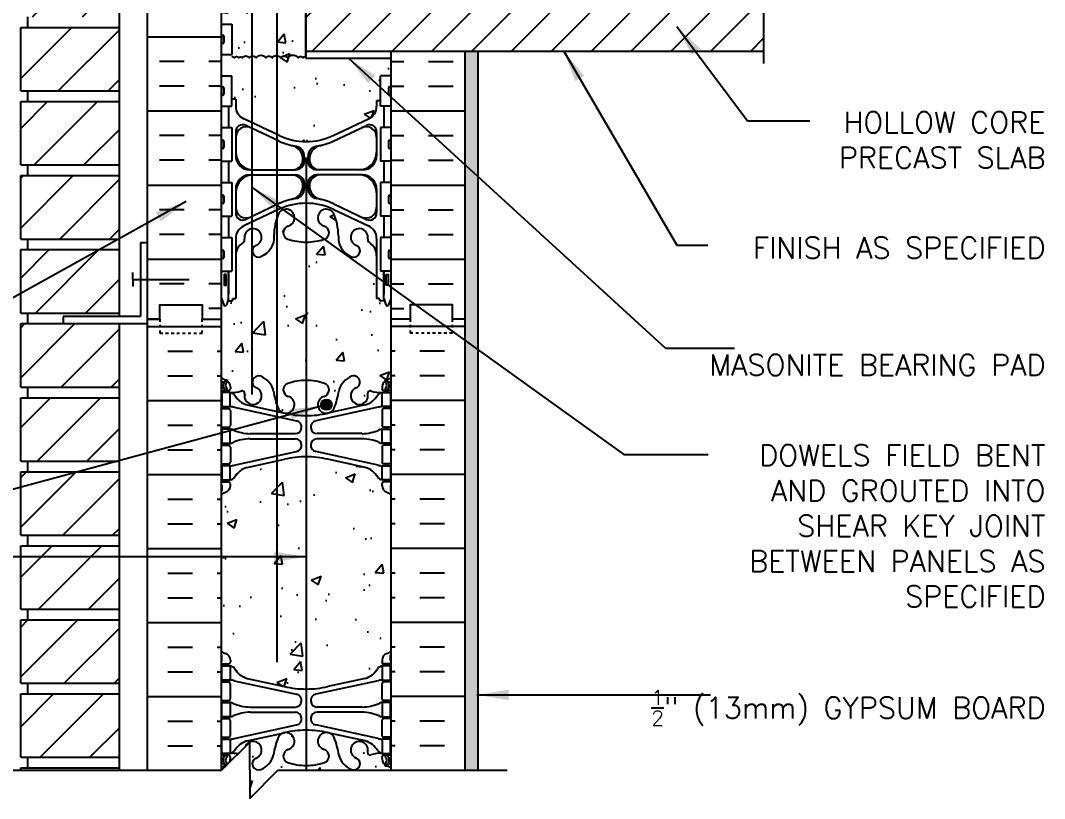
# Model space of a CAD drawing. Header units: inches. Extents: x 61.5 to 116.3, y 190.1 to 261.
# Drawn here: x 79.99 to 116.32, y 217 to 244.59 of the extents above; entities that cross this region are included whole.
import ezdxf

# ---------------------------------------------------------------- set-up
doc = ezdxf.new("R2010")
doc.units = ezdxf.units.IN
doc.header["$LTSCALE"] = 0.5
doc.header["$MEASUREMENT"] = 0
doc.linetypes.add('HIDDEN2', pattern=[0.1875, 0.125, -0.0625])
for name, color, linetype in [('HATCH', 12, 'Continuous'), ('line25', 2, 'Continuous'), ('LINE3', 3, 'Continuous'), ('LINE50', 5, 'Continuous'), ('LINE9', 9, 'Continuous'), ('TEXT', 4, 'Continuous'), ('Web_Edge', 9, 'Continuous')]:
    doc.layers.add(name, color=color, linetype=linetype)
doc.styles.add('DIM', font='romans.shx', dxfattribs={"width": 0.7})
doc.styles.add('ROMANS', font='romans.shx', dxfattribs={"height": 0.75})
doc.dimstyles.new('ext_12', dxfattribs={"dimscale": 12, "dimtxt": 0.09375, "dimasz": 0.09375, "dimexe": 0.09375, "dimexo": 0.0625, "dimgap": 0.0625, "dimtad": 1, "dimdec": 1, "dimzin": 3, "dimdsep": 46, "dimlunit": 4, "dimtxsty": 'DIM', "dimcen": 0.09, "dimdle": 0.09375, "dimclrt": 4, "dimadec": 0, "dimazin": 0, "dimtfac": 1, "dimtdec": 1, "dimtmove": 2, "dimatfit": 3, "dimfxl": 1, "dimfrac": 2, "dimtolj": 1, "dimtzin": 0, "dimarcsym": 0})

msp = doc.modelspace()

# ---------------------------------------------------------------- hatches: boundary and pattern name
at = {"layer": 'HATCH'}
h = msp.add_hatch(dxfattribs=at)
h.set_pattern_fill('AR-CONC', color=256, scale=0.5)
h.set_pattern_definition([(50, (0, 0), (3.5863, -0.31376), [0.375, -4.125]), (355, (0, 0), (-0.693757, 3.76096), [0.3, -3.3]), (100.4514, (0.299, -0.026), (2.892544, 3.4472), [0.3187, -3.50571]), (46.1842, (0, 1), (5.33621, -0.827596), [0.5625, -6.1875]), (96.6356, (0.4447, 0.931), (4.67331, 4.87059), [0.47805, -5.25857]), (351.1842, (0, 1), (4.67331, 4.87059), [0.45, -4.95]), (21, (0.5, 0.75), (2.984535, -2.013094), [0.375, -4.125]), (326, (0.5, 0.75), (1.216577, 3.62575), [0.3, -3.3]), (71.4514, (0.7487, 0.5822), (4.20111, 1.612656), [0.3187, -3.50571]), (37.5, (0, 0), (0.060799, 1.664469), [0, -3.26, 0, -3.35, 0, -3.3125]), (7.5, (0, 0), (1.315348, 1.972059), [0, -1.91, 0, -3.185, 0, -1.2625]), (327.5, (-1.115, 0), (2.669112, -0.1127744), [0, -1.25, 0, -3.9, 0, -5.175]), (317.5, (-1.615, 0), (2.91593, 0.500525), [0, -1.625, 0, -2.59, 0, -3.675])])
h.paths.add_polyline_path([(93.618, 250.001), (90.118, 250.001), (90.118, 248.501), (90.118, 245.001), (93.618, 245.001)])
h.paths.add_polyline_path([(93.125, 260.004), (89.145, 260.004), (88.145, 259.004), (88.145, 261.004), (87.125, 259.984), (87.125, 258.22, 0.082415), (87.268, 258.141, -0.317837), (87.435, 257.905), (87.435, 257.838, -0.414214), (87.372, 257.775), (87.325, 257.775), (87.325, 257.705), (87.43, 257.705, -0.188973), (87.586, 257.61, 0.196323), (88.035, 257.264), (89.357, 256.974, 0.057795), (90.125, 256.885, 0.057795), (90.893, 256.974), (92.215, 257.264, 0.196323), (92.664, 257.61, -0.188973), (92.82, 257.705), (92.925, 257.705), (92.925, 257.775), (92.877, 257.775, -0.414214), (92.815, 257.838), (92.815, 257.905, -0.317837), (92.981, 258.141, 0.082415), (93.125, 258.22)])
h.paths.add_polyline_path([(93.125, 254.09, 0.064398), (93.015, 254.156), (92.925, 254.156), (92.925, 254.198, -0.249069), (92.815, 254.405), (92.815, 254.473, -0.414214), (92.877, 254.535), (92.925, 254.535), (92.925, 254.605), (92.82, 254.605, 0.10046), (92.426, 254.548, -0.601435), (92.306, 254.653, 2.182095), (91.896, 254.44, -1), (91.733, 254.032, -0.24438), (91.285, 254.552, 0.053157), (91.119, 255.166, 0.223253), (90.918, 255.331), (90.899, 255.336, 0.955472), (90.76, 254.742, -0.735593), (90.773, 254.284, -0.082755), (90.125, 254.176, -0.082755), (89.476, 254.284, -0.735593), (89.489, 254.742, 0.955472), (89.351, 255.336), (89.331, 255.331, 0.223253), (89.131, 255.166, 0.053157), (88.965, 254.552, -0.24438), (88.516, 254.032, -1), (88.353, 254.44, 2.182095), (87.943, 254.653, -0.601435), (87.823, 254.548, 0.10046), (87.43, 254.605), (87.325, 254.605), (87.325, 254.535), (87.372, 254.535, -0.414214), (87.435, 254.473), (87.435, 254.405, -0.249069), (87.325, 254.198), (87.325, 254.156), (87.235, 254.156, 0.064398), (87.125, 254.09), (87.125, 252.001), (87.125, 250.306), (87.186, 250.306), (87.186, 251.308, -0.379483), (87.678, 251.751), (93.812, 251.751), (93.812, 252.001), (93.125, 252.001)])
h.paths.add_polyline_path([(90.118, 250.001), (90.118, 251.501), (87.679, 251.501, 0.366745), (87.436, 251.29), (87.436, 250.306), (87.49, 250.306), (87.49, 249.106), (87.125, 249.106), (87.125, 248.356), (87.49, 248.356), (87.49, 247.156), (87.125, 247.156), (87.125, 246.406), (87.49, 246.406), (87.49, 245.206), (87.125, 245.206), (87.125, 244.456), (87.49, 244.456), (87.49, 243.376), (87.125, 243.376), (87.125, 242.626), (87.49, 242.626), (87.49, 241.798), (87.625, 241.798), (87.625, 241.548, 0.291097), (87.913, 241.095), (89.171, 240.506, 0.109869), (90.125, 240.294, 0.109869), (91.078, 240.506), (92.337, 241.095, 0.291097), (92.625, 241.548), (92.625, 241.751), (92.76, 241.751), (92.76, 242.626), (93.125, 242.626), (93.125, 243.251), (90.118, 243.251), (90.118, 243.501), (90.118, 248.501)])
h.paths.add_polyline_path([(93.125, 234.73), (93.05, 234.5, -0.6), (92.95, 234.5), (92.901, 234.65), (92.775, 234.65, -0.414214), (92.725, 234.7), (92.725, 234.73), (92.625, 234.73), (92.625, 236.245, 0.258958), (92.366, 236.712, -0.31131), (92.309, 236.842, 2.127293), (91.896, 236.618, -1), (91.733, 236.209, -0.325306), (91.266, 236.952, 0.10488), (91.094, 237.763, 1.422913), (90.76, 237.296, -0.735593), (90.773, 236.838, -0.082755), (90.125, 236.73, -0.082755), (89.476, 236.838, -0.735593), (89.489, 237.296, 1.422913), (89.155, 237.763, 0.10488), (88.983, 236.952, -0.325306), (88.516, 236.209, -1), (88.353, 236.618, 2.127293), (87.94, 236.842, -0.31131), (87.884, 236.712, 0.258958), (87.625, 236.245), (87.625, 234.73), (87.525, 234.73), (87.525, 234.7, -0.414214), (87.475, 234.65), (87.349, 234.65), (87.3, 234.5, -0.6), (87.2, 234.5), (87.125, 234.73), (87.125, 234.001), (87.125, 231.912, 0.064398), (87.235, 231.846), (87.325, 231.846), (87.325, 231.805, -0.249069), (87.435, 231.598), (87.435, 231.53, -0.414214), (87.372, 231.468), (87.325, 231.468), (87.325, 231.398), (87.43, 231.398, 0.10046), (87.823, 231.455, -0.601435), (87.943, 231.35, 2.182095), (88.353, 231.563, -1), (88.516, 231.971, -0.24438), (88.965, 231.451, 0.053157), (89.131, 230.836, 0.223253), (89.331, 230.672), (89.351, 230.667, 0.955472), (89.489, 231.261, -0.735593), (89.476, 231.719, -0.082755), (90.125, 231.827, -0.082755), (90.773, 231.719, -0.735593), (90.76, 231.261, 0.955472), (90.899, 230.667), (90.918, 230.672, 0.223253), (91.119, 230.836, 0.053157), (91.285, 231.451, -0.24438), (91.733, 231.971, -1), (91.896, 231.563, 2.182095), (92.306, 231.35, -0.601435), (92.426, 231.455, 0.10046), (92.82, 231.398), (92.925, 231.398), (92.925, 231.468), (92.877, 231.468, -0.414214), (92.815, 231.53), (92.815, 231.598, -0.249069), (92.925, 231.805), (92.925, 231.846), (93.015, 231.846, 0.064398), (93.125, 231.912)])
h.paths.add_polyline_path([(93.125, 227.783, 0.082415), (92.981, 227.862, -0.317837), (92.815, 228.098), (92.815, 228.165, -0.414214), (92.877, 228.228), (92.925, 228.228), (92.925, 228.298), (92.82, 228.298, -0.188973), (92.664, 228.392, 0.196323), (92.215, 228.739), (90.893, 229.029, 0.057795), (90.125, 229.118, 0.057795), (89.357, 229.029), (88.035, 228.739, 0.196323), (87.586, 228.392, -0.188973), (87.43, 228.298), (87.325, 228.298), (87.325, 228.228), (87.372, 228.228, -0.414214), (87.435, 228.165), (87.435, 228.098, -0.317837), (87.268, 227.862, 0.082415), (87.125, 227.783), (87.125, 222.22, 0.082415), (87.268, 222.141, -0.317837), (87.435, 221.905), (87.435, 221.838, -0.414214), (87.372, 221.775), (87.325, 221.775), (87.325, 221.705), (87.43, 221.705, -0.188973), (87.586, 221.61, 0.196323), (88.035, 221.264), (89.357, 220.974, 0.057795), (90.125, 220.885, 0.057795), (90.893, 220.974), (92.215, 221.264, 0.196323), (92.664, 221.61, -0.188973), (92.82, 221.705), (92.925, 221.705), (92.925, 221.775), (92.877, 221.775, -0.414214), (92.815, 221.838), (92.815, 221.905, -0.317837), (92.981, 222.141, 0.082415), (93.125, 222.22)])
h.paths.add_polyline_path([(91.285, 218.552, 0.053157), (91.119, 219.166, 0.223253), (90.918, 219.331), (90.899, 219.336, 0.955472), (90.76, 218.742, -0.735593), (90.773, 218.284, -0.082755), (90.125, 218.176, -0.082753), (89.476, 218.284, -0.735619), (89.489, 218.742, 0.955472), (89.351, 219.336), (89.331, 219.331, 0.223253), (89.131, 219.166, 0.053157), (88.965, 218.552, -0.24438), (88.516, 218.032, -1), (88.353, 218.44, 0.998439), (88.127, 219.007), (88.125, 219.004), (88.125, 218.004), (88.125, 217.004), (89.125, 218.004), (91.815, 218.016, -0.095425), (91.733, 218.032, -0.24438)])
h.paths.add_polyline_path([(91.896, 218.44, -2.182095), (92.306, 218.653, 0.590137), (92.423, 218.547, -0.101219), (92.82, 218.605), (92.82, 219.105), (93.125, 219.105), (93.125, 218.004), (89.125, 218.004), (91.817, 218.016, 0.822148)])
h.paths.add_polyline_path([(92.96, 218.179, -0.498303), (92.945, 218.249, 0.373015), (92.939, 218.459, -1), (93.005, 218.519, -0.373584), (93.014, 218.192, -0.348752), (92.96, 218.178, 0.023531), (92.981, 218.17, -0.017922), (93.015, 218.156), (92.925, 218.156), (92.925, 218.198, 0.040089)], flags=16)
h = msp.add_hatch(dxfattribs=at)
h.set_pattern_fill('ANSI31', color=256, scale=10, style=0)
h.set_pattern_definition([(45, (-11.0535, 89.603), (-0.8838835, 0.8838835), [])])
h.paths.add_polyline_path([(79.999, 257.839), (83.499, 257.839), (83.499, 260.004), (79.999, 260.004)])
h.paths.add_polyline_path([(83.499, 255.214), (83.499, 257.464), (79.999, 257.464), (79.999, 255.214)])
h.paths.add_polyline_path([(83.499, 254.839), (79.999, 254.839), (79.999, 252.589), (83.499, 252.589)])
h.paths.add_polyline_path([(83.499, 252.214), (79.999, 252.214), (79.999, 249.964), (83.499, 249.964)])
h.paths.add_polyline_path([(83.499, 249.589), (79.999, 249.589), (79.999, 247.339), (83.499, 247.339)])
h.paths.add_polyline_path([(83.499, 246.964), (81.499, 246.964), (79.999, 246.964), (79.999, 244.714), (83.499, 244.714)])
h.paths.add_polyline_path([(83.499, 242.089), (83.499, 244.339), (79.999, 244.339), (79.999, 242.089)])
h.paths.add_polyline_path([(79.999, 241.714), (79.999, 239.464), (83.499, 239.464), (83.499, 241.714)])
h.paths.add_polyline_path([(83.499, 236.839), (83.499, 239.089), (79.999, 239.089), (79.999, 236.839)])
h.paths.add_polyline_path([(83.499, 234.214), (83.499, 236.464), (79.999, 236.464), (79.999, 234.214)])
h.paths.add_polyline_path([(81.499, 233.839), (79.999, 233.839), (79.999, 231.589), (83.499, 231.589), (83.499, 233.839)])
h.paths.add_polyline_path([(83.499, 228.964), (83.499, 231.214), (79.999, 231.214), (79.999, 228.964)])
h.paths.add_polyline_path([(79.999, 228.589), (79.999, 226.339), (83.499, 226.339), (83.499, 228.589)])
h.paths.add_polyline_path([(79.999, 225.964), (79.999, 223.714), (83.499, 223.714), (83.499, 225.964)])
h.paths.add_polyline_path([(79.999, 223.339), (79.999, 221.089), (83.499, 221.089), (83.499, 223.339)])
h.paths.add_polyline_path([(79.999, 220.714), (79.999, 218.464), (83.499, 218.464), (83.499, 220.714)])
h = msp.add_hatch(dxfattribs=at)
h.set_pattern_fill('AR-SAND', color=256, scale=0.25, style=0)
h.set_pattern_definition([(37.5, (96.06878, 240.10006), (-0.015748, 0.481706), [0, -0.38, 0, -0.425, 0, -0.40625]), (7.5, (96.0688, 240.10006), (0.442444, 0.705537), [0, -0.205, 0, -0.3425, 0, -0.13125]), (327.5, (95.76128, 240.10006), (0.7785355, 0.001415), [0, -0.125, 0, -0.45, 0, -0.5875]), (317.5, (95.7613, 240.10006), (0.751532, 0.219419), [0, -0.0625, 0, -0.295, 0, -0.3375])])
h.paths.add_polyline_path([(96.229, 243.501), (95.75, 243.501), (95.75, 218.004), (96.229, 218.004)])
h.paths.add_polyline_path([(95.749, 253.001), (96.229, 253.001), (96.229, 260.004), (95.743, 260.004)])
h = msp.add_hatch(dxfattribs=at)
h.set_pattern_fill('INSUL', color=256, scale=7, angle=180, style=0)
h.set_pattern_definition([(180, (94.5417, 233.5014), (-3e-16, -2.625), []), (180, (94.5417, 232.6264), (-3e-16, -2.625), [0.875, -0.875]), (180, (94.5417, 231.7514), (-3e-16, -2.625), [0.875, -0.875])])
h.paths.add_polyline_path([(84.5, 234.001), (84.937, 234.001), (84.937, 234.501), (86.437, 234.501), (86.437, 234.001), (87.125, 234.001), (87.125, 252.001), (86.875, 252.001), (86.437, 252.001), (86.437, 251.501), (84.937, 251.501), (84.937, 252.001), (84.5, 252.001)])
h = msp.add_hatch(dxfattribs=at)
h.set_pattern_fill('ANSI31', color=256, scale=8, style=0)
h.set_pattern_definition([(45, (0.1009, 92.4475), (-0.707107, 0.707107), [])])
h.paths.add_polyline_path([(106.352, 245.001), (90.118, 245.001), (90.118, 243.501), (106.352, 243.501)])
h = msp.add_hatch(dxfattribs=at)
h.set_pattern_fill('INSUL', color=256, scale=7, angle=180, style=0)
h.set_pattern_definition([(7e-15, (85.7076, 233.5014), (3e-16, -2.625), []), (7e-15, (85.7076, 232.6264), (3e-16, -2.625), [0.875, -0.875]), (7e-15, (85.7076, 231.7514), (3e-16, -2.625), [0.875, -0.875])])
h.paths.add_polyline_path([(95.75, 243.501), (93.125, 243.501), (93.125, 234.001), (93.812, 234.001), (93.812, 234.501), (95.312, 234.501), (95.312, 234.001), (95.75, 234.001)])
at = {"layer": 'LINE3'}
msp.add_hatch(color=256, dxfattribs=at).paths.add_polyline_path([(90.656, 230.967, 1), (91.031, 230.967, 1)])

# ---------------------------------------------------------------- linework, layer by layer
at = {"layer": 'HATCH'}
for p, q in [((84.5, 233.742), (87.125, 233.742)), ((95.75, 233.742), (93.125, 233.742)), ((85.213, 232.867), (86.088, 232.867)), ((86.963, 232.867), (87.125, 232.867)), ((93.286, 232.867), (93.125, 232.867)), ((95.036, 232.867), (94.161, 232.867)), ((85.213, 231.992), (86.088, 231.992)), ((86.963, 231.992), (87.125, 231.992)), ((93.286, 231.992), (93.125, 231.992)), ((95.036, 231.992), (94.161, 231.992)), ((84.5, 231.117), (87.125, 231.117)), ((89.043, 231.225), (89.043, 231.225)), ((95.75, 231.117), (93.125, 231.117)), ((85.213, 230.242), (86.088, 230.242)), ((86.963, 230.242), (87.125, 230.242)), ((93.286, 230.242), (93.125, 230.242)), ((95.036, 230.242), (94.161, 230.242)), ((85.213, 229.367), (86.088, 229.367)), ((86.963, 229.367), (87.125, 229.367)), ((93.286, 229.367), (93.125, 229.367)), ((95.036, 229.367), (94.161, 229.367)), ((84.5, 228.492), (87.125, 228.492)), ((95.75, 228.492), (93.125, 228.492)), ((85.213, 227.617), (86.088, 227.617)), ((86.963, 227.617), (87.125, 227.617)), ((93.286, 227.617), (93.125, 227.617)), ((95.036, 227.617), (94.161, 227.617)), ((85.213, 226.742), (86.088, 226.742)), ((86.963, 226.742), (87.125, 226.742)), ((93.286, 226.742), (93.125, 226.742)), ((95.036, 226.742), (94.161, 226.742)), ((84.5, 225.867), (87.125, 225.867)), ((95.75, 225.867), (93.125, 225.867)), ((85.213, 224.992), (86.088, 224.992)), ((86.963, 224.992), (87.125, 224.992)), ((93.286, 224.992), (93.125, 224.992)), ((95.036, 224.992), (94.161, 224.992)), ((85.213, 224.117), (86.088, 224.117)), ((86.963, 224.117), (87.125, 224.117)), ((93.286, 224.117), (93.125, 224.117)), ((95.036, 224.117), (94.161, 224.117)), ((84.5, 223.242), (87.125, 223.242)), ((95.75, 223.242), (93.125, 223.242)), ((85.213, 222.367), (86.088, 222.367)), ((86.963, 222.367), (87.125, 222.367)), ((93.286, 222.367), (93.125, 222.367)), ((95.036, 222.367), (94.161, 222.367)), ((85.213, 221.492), (86.088, 221.492)), ((86.963, 221.492), (87.125, 221.492)), ((93.286, 221.492), (93.125, 221.492)), ((95.036, 221.492), (94.161, 221.492)), ((84.5, 220.617), (87.125, 220.617)), ((95.75, 220.617), (93.125, 220.617)), ((85.213, 219.742), (86.088, 219.742)), ((86.963, 219.742), (87.125, 219.742)), ((93.286, 219.742), (93.125, 219.742)), ((95.036, 219.742), (94.161, 219.742)), ((85.213, 218.867), (86.088, 218.867)), ((86.963, 218.867), (87.125, 218.867)), ((93.286, 218.867), (93.125, 218.867)), ((95.036, 218.867), (94.161, 218.867))]:
    msp.add_line(p, q, dxfattribs=at)
msp.add_lwpolyline([(87.49, 243.317, -0.211775), (87.579, 243.263, -0.520567), (87.736, 243.263, -0.520567), (87.854, 243.263, -0.520567), (88.112, 243.263, -0.520567), (88.347, 243.263, -0.520567), (88.692, 243.263, -0.520567), (88.919, 243.263, -0.520567), (89.209, 243.263, -0.520567), (89.46, 243.263, -0.520567), (89.836, 243.263, -0.520567), (90.009, 243.263, -0.77279), (90.118, 243.251)], format="xyb", dxfattribs=at)
at = {"layer": 'line25'}
for p, q in [((87.125, 234.001), (87.125, 252.001)), ((83.499, 234.089), (83.499, 246.964)), ((80.249, 244.339), (80.249, 244.714)), ((79.999, 242.089), (79.999, 244.339)), ((79.999, 244.339), (83.499, 244.339)), ((87.125, 244.456), (87.49, 244.456)), ((87.49, 244.456), (87.49, 243.376)), ((90.118, 243.501), (90.118, 243.251)), ((90.118, 243.501), (106.352, 243.501)), ((93.125, 243.501), (93.125, 218.004)), ((95.722, 243.501), (106.352, 243.501)), ((87.125, 243.376), (87.49, 243.376)), ((90.118, 243.251), (93.125, 243.251)), ((87.125, 242.626), (87.49, 242.626)), ((87.49, 241.546), (87.49, 242.626)), ((92.76, 241.546), (92.76, 242.626)), ((93.125, 242.626), (92.76, 242.626)), ((79.999, 242.089), (83.499, 242.089)), ((80.249, 241.714), (80.249, 242.089)), ((79.999, 239.464), (79.999, 241.714)), ((79.999, 241.714), (83.499, 241.714)), ((87.125, 241.546), (87.49, 241.546)), ((93.125, 241.546), (92.76, 241.546)), ((87.125, 240.796), (87.49, 240.796)), ((87.49, 240.796), (87.49, 239.596)), ((93.125, 240.796), (92.76, 240.796)), ((92.76, 240.796), (92.76, 239.596)), ((79.999, 239.464), (83.499, 239.464)), ((80.249, 239.089), (80.249, 239.464)), ((87.125, 239.596), (87.49, 239.596)), ((93.125, 239.596), (92.76, 239.596)), ((79.999, 239.089), (83.499, 239.089)), ((79.999, 236.839), (79.999, 239.089)), ((87.125, 238.846), (87.49, 238.846)), ((87.49, 238.846), (87.49, 237.646)), ((92.76, 238.846), (92.76, 237.646)), ((93.125, 238.846), (92.76, 238.846)), ((87.125, 237.646), (87.49, 237.646)), ((93.125, 237.646), (92.76, 237.646)), ((87.125, 236.896), (87.49, 236.896)), ((87.49, 236.896), (87.49, 235.696)), ((93.125, 236.896), (92.76, 236.896)), ((92.76, 236.896), (92.76, 235.696)), ((79.999, 236.839), (83.499, 236.839)), ((80.249, 236.464), (80.249, 236.839)), ((79.999, 236.464), (83.499, 236.464)), ((79.999, 234.214), (79.999, 236.464)), ((87.125, 235.696), (87.49, 235.696)), ((93.125, 235.696), (92.76, 235.696)), ((79.999, 234.214), (83.499, 234.214)), ((80.249, 233.839), (80.249, 234.214)), ((87.125, 218.004), (87.125, 234.001)), ((79.999, 233.839), (83.499, 233.839)), ((79.999, 231.589), (79.999, 233.839)), ((83.499, 228.589), (83.499, 233.839)), ((79.999, 231.589), (83.499, 231.589)), ((80.249, 231.214), (80.249, 231.589)), ((79.999, 228.964), (79.999, 231.214)), ((79.999, 231.214), (83.499, 231.214)), ((79.999, 228.964), (83.499, 228.964)), ((80.249, 228.589), (80.249, 228.964)), ((79.999, 228.589), (83.499, 228.589)), ((79.999, 226.339), (79.999, 228.589)), ((83.499, 218.004), (83.499, 228.589)), ((79.999, 226.339), (83.499, 226.339)), ((80.249, 225.964), (80.249, 226.339)), ((79.999, 225.964), (83.499, 225.964)), ((79.999, 223.714), (79.999, 225.964)), ((79.999, 223.714), (83.499, 223.714)), ((80.249, 223.339), (80.249, 223.714)), ((79.999, 223.339), (83.499, 223.339)), ((79.999, 221.089), (79.999, 223.339)), ((79.999, 221.089), (83.499, 221.089)), ((80.249, 220.714), (80.249, 221.089)), ((79.999, 220.714), (83.499, 220.714)), ((79.999, 218.464), (79.999, 220.714)), ((79.999, 218.464), (83.499, 218.464)), ((80.249, 218.089), (80.249, 218.464)), ((79.999, 218.004), (79.999, 218.089)), ((79.999, 218.089), (83.499, 218.089))]:
    msp.add_line(p, q, dxfattribs=at)
msp.add_lwpolyline([(90.118, 251.501), (90.118, 248.501), (90.118, 243.501)], dxfattribs=at)
at = {"layer": 'LINE3'}
for p, q in [((89.081, 259.94), (89.081, 221.838)), ((90.104, 260.004), (90.104, 243.281)), ((88.212, 231.324), (88.212, 247.504)), ((90.124, 239.714), (90.125, 218.004))]:
    msp.add_line(p, q, dxfattribs=at)
msp.add_circle((90.843, 230.967), 0.188, dxfattribs=at)
at = {"layer": 'LINE50'}
for p, q in [((95.75, 243.501), (95.75, 218.004)), ((84.5, 217.992), (84.5, 234.001))]:
    msp.add_line(p, q, dxfattribs=at)
for points in [[(84.937, 234.001), (84.5, 234.001), (84.5, 252.001), (84.937, 252.001), (84.937, 252.501), (86.437, 252.501), (86.437, 252.001), (86.875, 252.001), (87.125, 252.001)], [(84.5, 234.001), (84.937, 234.001), (84.937, 234.501), (86.437, 234.501), (86.437, 234.001), (87.125, 234.001)], [(84.5, 234.001), (84.937, 234.001), (84.937, 234.501), (86.437, 234.501), (86.437, 234.001), (87.125, 234.001)], [(95.75, 234.001), (95.312, 234.001), (95.312, 234.501), (93.812, 234.501), (93.812, 234.001), (93.125, 234.001)]]:
    msp.add_lwpolyline(points, dxfattribs=at)
at = {"layer": 'LINE9'}
for p, q in [((106.352, 248.501), (106.352, 243.061)), ((87.125, 244.026), (87.125, 243.806)), ((87.125, 243.971), (87.125, 243.971)), ((87.125, 243.861), (87.125, 243.861)), ((87.165, 244.066), (87.165, 244.066)), ((87.165, 243.766), (87.165, 243.766)), ((87.205, 244.026), (87.205, 243.806)), ((96.229, 218.004), (96.229, 243.501)), ((87.125, 242.196), (87.125, 241.976)), ((87.125, 242.141), (87.125, 242.141)), ((87.125, 242.031), (87.125, 242.031)), ((87.165, 242.236), (87.165, 242.236)), ((87.205, 242.196), (87.205, 241.976)), ((93.045, 242.196), (93.045, 241.976)), ((93.085, 242.236), (93.085, 242.236)), ((93.125, 242.196), (93.125, 241.976)), ((93.125, 242.141), (93.125, 242.141)), ((93.125, 242.031), (93.125, 242.031)), ((87.165, 241.936), (87.165, 241.936)), ((87.625, 241.798), (87.49, 241.798)), ((87.625, 241.798), (87.625, 241.548)), ((92.625, 241.751), (92.625, 241.548)), ((92.625, 241.751), (92.76, 241.751)), ((93.085, 241.936), (93.085, 241.936)), ((89.171, 240.506), (87.913, 241.095)), ((89.171, 240.308), (87.981, 240.865)), ((91.078, 240.506), (92.337, 241.095)), ((91.078, 240.308), (92.269, 240.865)), ((87.625, 240.638), (87.625, 239.79)), ((92.625, 240.638), (92.625, 239.79)), ((87.125, 240.306), (87.125, 240.086)), ((87.125, 240.251), (87.125, 240.251)), ((87.125, 240.141), (87.125, 240.141)), ((87.165, 240.346), (87.165, 240.346)), ((87.205, 240.306), (87.205, 240.086)), ((93.045, 240.306), (93.045, 240.086)), ((93.085, 240.346), (93.085, 240.346)), ((93.125, 240.306), (93.125, 240.086)), ((93.125, 240.251), (93.125, 240.251)), ((93.125, 240.141), (93.125, 240.141)), ((87.165, 240.046), (87.165, 240.046)), ((93.085, 240.046), (93.085, 240.046)), ((90.065, 239.603), (90.065, 239.757)), ((90.185, 239.603), (90.185, 239.757)), ((88.125, 239.29), (89.752, 239.29)), ((88.125, 239.11), (89.752, 239.11)), ((92.125, 239.29), (90.497, 239.29)), ((92.125, 239.11), (90.497, 239.11)), ((90.01, 238.735), (90.01, 238.735)), ((90.065, 238.643), (90.065, 238.798)), ((90.185, 238.643), (90.185, 238.798)), ((90.24, 238.735), (90.24, 238.735)), ((87.125, 238.356), (87.125, 238.136)), ((87.205, 238.356), (87.205, 238.136)), ((87.625, 238.61), (87.625, 237.762)), ((92.625, 238.61), (92.625, 237.762)), ((93.045, 238.356), (93.045, 238.136)), ((93.125, 238.356), (93.125, 238.136)), ((87.125, 238.301), (87.125, 238.301)), ((87.125, 238.191), (87.125, 238.191)), ((87.165, 238.096), (87.165, 238.096)), ((89.171, 238.093), (87.981, 237.535)), ((91.078, 238.093), (92.269, 237.535)), ((93.085, 238.096), (93.085, 238.096)), ((93.125, 238.301), (93.125, 238.301)), ((93.125, 238.191), (93.125, 238.191)), ((89.171, 237.894), (87.913, 237.305)), ((91.078, 237.894), (92.337, 237.305)), ((84.249, 236.714), (84.249, 234.089)), ((84.249, 236.714), (84.499, 236.714)), ((87.625, 236.852), (87.625, 234.73)), ((92.625, 236.852), (92.625, 234.73)), ((87.125, 236.406), (87.125, 236.186)), ((87.125, 236.351), (87.125, 236.351)), ((87.125, 236.241), (87.125, 236.241)), ((87.165, 236.446), (87.165, 236.446)), ((87.165, 236.146), (87.165, 236.146)), ((87.205, 236.406), (87.205, 236.186)), ((93.045, 236.406), (93.045, 236.186)), ((93.085, 236.446), (93.085, 236.446)), ((93.085, 236.146), (93.085, 236.146)), ((93.125, 236.406), (93.125, 236.186)), ((93.125, 236.351), (93.125, 236.351)), ((93.125, 236.241), (93.125, 236.241)), ((83.978, 235.402), (83.978, 235.652)), ((83.978, 235.402), (83.978, 235.152)), ((83.978, 235.402), (85.978, 235.402)), ((87.375, 234.73), (87.375, 235.696)), ((92.875, 234.73), (92.875, 235.696)), ((87.125, 234.73), (87.2, 234.5)), ((87.375, 234.73), (87.3, 234.5)), ((87.525, 234.7), (87.525, 234.73)), ((87.525, 234.73), (87.625, 234.73)), ((87.525, 234.7), (87.525, 234.7)), ((92.725, 234.73), (92.625, 234.73)), ((92.725, 234.7), (92.725, 234.73)), ((92.725, 234.7), (92.725, 234.7)), ((92.875, 234.73), (92.95, 234.5)), ((93.125, 234.73), (93.05, 234.5)), ((87.349, 234.65), (87.475, 234.65)), ((92.901, 234.65), (92.775, 234.65)), ((84.249, 234.089), (81.499, 234.089)), ((81.499, 234.089), (81.499, 233.839)), ((81.499, 233.839), (84.499, 233.839)), ((88.125, 219.004), (87.125, 218.004)), ((88.125, 218.004), (88.125, 219.004)), ((79.218, 218.004), (87.125, 218.004)), ((88.125, 217.004), (89.125, 218.004)), ((88.125, 218.004), (88.125, 217.004)), ((89.125, 218.004), (97.25, 218.004))]:
    msp.add_line(p, q, dxfattribs=at)
at = {"layer": 'LINE9', "linetype": 'HIDDEN2'}
for p, q in [((84.937, 234.001), (84.937, 233.501)), ((86.437, 233.501), (86.437, 234.001)), ((93.812, 234.001), (93.812, 233.501)), ((95.312, 233.501), (95.312, 234.001)), ((84.937, 233.501), (86.437, 233.501)), ((95.312, 233.501), (93.812, 233.501))]:
    msp.add_line(p, q, dxfattribs=at)
at = {"layer": 'LINE9'}
for points in [[(87.375, 241.546), (87.375, 240.796)], [(92.875, 241.546), (92.875, 240.796)], [(87.375, 239.596), (87.375, 238.846)], [(92.875, 239.596), (92.875, 238.846)], [(87.375, 237.646), (87.375, 236.896)], [(92.875, 237.646), (92.875, 236.896)], [(87.375, 235.696), (87.375, 234.88)], [(92.875, 235.696), (92.875, 234.88)]]:
    msp.add_lwpolyline(points, dxfattribs=at)
for points in [[(88.983, 236.952, -0.325312), (88.516, 236.209)], [(91.266, 236.952, 0.325312), (91.733, 236.209)]]:
    msp.add_lwpolyline(points, format="xyb", dxfattribs=at)
for points in [[(87.285, 235.58), (87.215, 235.58), (87.215, 235.2), (87.285, 235.2)], [(92.965, 235.58), (93.035, 235.58), (93.035, 235.2), (92.965, 235.2)]]:
    msp.add_lwpolyline(points, close=True, dxfattribs=at)
for centre, radius, start, end in [((87.165, 244.026), 0.04, 90, 180), ((87.165, 243.806), 0.04, 180, 270), ((87.165, 244.026), 0.04, 0, 90), ((87.165, 243.806), 0.04, 270, 0), ((87.165, 242.196), 0.04, 90, 180), ((87.165, 241.976), 0.04, 180, 270), ((87.165, 242.196), 0.04, 0, 90), ((87.165, 241.976), 0.04, 270, 0), ((93.085, 242.196), 0.04, 90, 180), ((93.085, 241.976), 0.04, 180, 270), ((93.085, 242.196), 0.04, 360, 90), ((93.085, 241.976), 0.04, 270, 0), ((88.125, 241.548), 0.5, 180, 244.9204), ((92.125, 241.548), 0.5, 295.0796, 360), ((87.875, 240.638), 0.25, 64.9204, 180), ((92.375, 240.638), 0.25, 360, 115.0796), ((88, 240.442), 0.375, 64.9204, 180), ((90.125, 242.544), 2.25, 244.9204, 270), ((90.125, 242.544), 2.25, 270, 295.0796), ((92.25, 240.442), 0.375, 0, 115.0796), ((87.165, 240.306), 0.04, 90, 180), ((87.165, 240.306), 0.04, 0, 90), ((90.125, 242.346), 2.25, 244.9204, 260.4613), ((89.51, 239.665), 0.5, 0, 77.0773), ((89.69, 239.757), 0.375, 0, 80.4613), ((90.56, 239.757), 0.375, 99.5387, 180), ((90.74, 239.665), 0.5, 102.9227, 180), ((90.125, 242.346), 2.25, 279.5387, 295.0796), ((93.085, 240.306), 0.04, 90, 180), ((93.085, 240.306), 0.04, 360, 90), ((87.165, 240.086), 0.04, 180, 270), ((87.165, 240.086), 0.04, 270, 0), ((88.25, 239.915), 0.625, 180, 270), ((88.125, 239.79), 0.5, 180, 270), ((92, 239.915), 0.625, 270, 0), ((92.125, 239.79), 0.5, 270, 360), ((93.085, 240.086), 0.04, 180, 270), ((93.085, 240.086), 0.04, 270, 0), ((89.635, 239.665), 0.375, 270, 0), ((89.752, 239.603), 0.312, 270, 0), ((90.497, 239.603), 0.312, 180, 270), ((90.615, 239.665), 0.375, 180, 270), ((88.25, 238.485), 0.625, 90, 180), ((88.125, 238.61), 0.5, 90, 180), ((89.635, 238.735), 0.375, 0, 90), ((89.752, 238.798), 0.312, 0, 90), ((90.497, 238.798), 0.312, 90, 180), ((90.615, 238.735), 0.375, 90, 180), ((92, 238.485), 0.625, 360, 90), ((92.125, 238.61), 0.5, 360, 90), ((89.51, 238.735), 0.5, 282.9227, 0), ((90.74, 238.735), 0.5, 180, 257.0773), ((87.165, 238.356), 0.04, 90, 180), ((87.165, 238.356), 0.04, 0, 90), ((89.69, 238.643), 0.375, 279.5387, 0), ((90.56, 238.643), 0.375, 180, 260.4613), ((93.085, 238.356), 0.04, 90, 180), ((93.085, 238.356), 0.04, 360, 90), ((87.165, 238.136), 0.04, 180, 270), ((87.165, 238.136), 0.04, 270, 0), ((88, 237.958), 0.375, 180, 295.0796), ((90.125, 236.055), 2.25, 99.5387, 115.0796), ((90.125, 235.856), 2.25, 90, 115.0796), ((90.125, 235.856), 2.25, 64.9204, 90), ((90.125, 236.055), 2.25, 64.9204, 80.4613), ((92.25, 237.958), 0.375, 244.9204, 360), ((93.085, 238.136), 0.04, 180, 270), ((93.085, 238.136), 0.04, 270, 0), ((87.875, 237.762), 0.25, 180, 295.0796), ((90.983, 236.951), 2, 156.0362, 179.9854), ((89.406, 237.59), 0.305, 285.7253, 145.3297), ((90.843, 237.59), 0.305, 34.6703, 254.2747), ((89.266, 236.951), 2, 0.0146, 23.9638), ((92.375, 237.762), 0.25, 244.9204, 360), ((88.125, 236.852), 0.5, 115.0796, 180), ((89.554, 237.065), 0.24, 105.7253, 251.077), ((90.695, 237.065), 0.24, 288.923, 74.2747), ((92.125, 236.852), 0.5, 360, 64.9204), ((88.24, 236.901), 0.305, 291.8037, 191.0944), ((92.01, 236.901), 0.305, 348.9056, 248.1963), ((88.175, 236.245), 0.55, 121.9268, 180), ((87.818, 236.818), 0.125, 301.9268, 11.0944), ((88.435, 236.414), 0.22, 111.8037, 291.8037), ((90.125, 238.73), 2, 251.077, 270), ((90.125, 238.73), 2, 270, 288.923), ((91.815, 236.414), 0.22, 248.1963, 68.1963), ((92.432, 236.818), 0.125, 168.9056, 238.0732), ((92.075, 236.245), 0.55, 360, 58.0732), ((87.165, 236.406), 0.04, 90, 180), ((87.165, 236.186), 0.04, 180, 270), ((87.165, 236.406), 0.04, 0, 90), ((87.165, 236.186), 0.04, 270, 0), ((93.085, 236.406), 0.04, 90, 180), ((93.085, 236.186), 0.04, 180, 270), ((93.085, 236.406), 0.04, 360, 90), ((93.085, 236.186), 0.04, 270, 0), ((87.475, 234.7), 0.05, 270, 0), ((92.775, 234.7), 0.05, 180, 270), ((87.25, 234.527), 0.0567, 208.0725, 331.9275), ((93, 234.527), 0.0567, 208.0725, 331.9275)]:
    msp.add_arc(centre, radius, start, end, dxfattribs=at)
at = {"layer": 'Web_Edge'}
for p, q in [((87.235, 231.846), (87.325, 231.846)), ((87.325, 231.846), (87.325, 231.805)), ((92.925, 231.846), (92.925, 231.805)), ((93.015, 231.846), (92.925, 231.846)), ((87.125, 231.568), (87.167, 231.568)), ((87.125, 231.468), (87.372, 231.468)), ((87.235, 231.468), (87.235, 231.398)), ((87.325, 231.468), (87.325, 231.398)), ((87.435, 231.598), (87.435, 231.53)), ((92.815, 231.598), (92.815, 231.53)), ((93.125, 231.468), (92.877, 231.468)), ((92.925, 231.468), (92.925, 231.398)), ((93.015, 231.468), (93.015, 231.398)), ((93.125, 231.568), (93.083, 231.568)), ((87.125, 230.828), (87.372, 230.828)), ((87.235, 230.898), (87.235, 230.828)), ((87.325, 230.898), (87.325, 230.828)), ((87.435, 230.765), (87.435, 230.23)), ((87.574, 230.874), (89.785, 230.392)), ((88.035, 230.956), (89.357, 230.666)), ((92.676, 230.874), (90.464, 230.392)), ((92.215, 230.956), (90.893, 230.666)), ((92.815, 230.765), (92.815, 230.23)), ((93.125, 230.828), (92.877, 230.828)), ((92.925, 230.898), (92.925, 230.828)), ((93.015, 230.898), (93.015, 230.828)), ((87.125, 230.168), (87.372, 230.168)), ((87.235, 230.168), (87.235, 230.098)), ((87.325, 230.168), (87.325, 230.098)), ((93.125, 230.168), (92.877, 230.168)), ((92.925, 230.168), (92.925, 230.098)), ((93.015, 230.168), (93.015, 230.098)), ((87.235, 229.598), (87.235, 229.528)), ((87.325, 229.598), (87.325, 229.528)), ((88.139, 229.938), (89.736, 229.938)), ((88.139, 229.758), (89.736, 229.758)), ((92.11, 229.938), (90.514, 229.938)), ((92.11, 229.758), (90.514, 229.758)), ((92.925, 229.598), (92.925, 229.528)), ((93.015, 229.598), (93.015, 229.528)), ((87.125, 229.528), (87.372, 229.528)), ((87.435, 229.465), (87.435, 228.93)), ((87.574, 228.821), (89.785, 229.303)), ((92.676, 228.821), (90.464, 229.303)), ((92.815, 229.465), (92.815, 228.93)), ((93.125, 229.528), (92.877, 229.528)), ((87.125, 228.868), (87.372, 228.868)), ((87.235, 228.868), (87.235, 228.798)), ((87.325, 228.868), (87.325, 228.798)), ((88.035, 228.739), (89.357, 229.029)), ((92.215, 228.739), (90.893, 229.029)), ((93.125, 228.868), (92.877, 228.868)), ((92.925, 228.868), (92.925, 228.798)), ((93.015, 228.868), (93.015, 228.798)), ((87.125, 228.228), (87.372, 228.228)), ((87.235, 228.298), (87.235, 228.228)), ((87.325, 228.298), (87.325, 228.228)), ((87.435, 228.098), (87.435, 228.165)), ((92.815, 228.098), (92.815, 228.165)), ((93.125, 228.228), (92.877, 228.228)), ((92.925, 228.298), (92.925, 228.228)), ((93.015, 228.298), (93.015, 228.228)), ((87.135, 228.108), (87.135, 227.921)), ((93.115, 228.108), (93.115, 227.921)), ((87.135, 221.895), (87.135, 222.081)), ((93.115, 221.895), (93.115, 222.081)), ((87.125, 221.775), (87.372, 221.775)), ((87.235, 221.705), (87.235, 221.775)), ((87.325, 221.705), (87.325, 221.775)), ((87.435, 221.905), (87.435, 221.838)), ((92.815, 221.905), (92.815, 221.838)), ((93.125, 221.775), (92.877, 221.775)), ((92.925, 221.705), (92.925, 221.775)), ((93.015, 221.705), (93.015, 221.775)), ((88.035, 221.264), (89.357, 220.974)), ((92.215, 221.264), (90.893, 220.974)), ((87.125, 221.135), (87.372, 221.135)), ((87.235, 221.135), (87.235, 221.205)), ((87.325, 221.135), (87.325, 221.205)), ((87.435, 220.538), (87.435, 221.073)), ((87.574, 221.181), (89.785, 220.7)), ((92.676, 221.181), (90.464, 220.7)), ((92.815, 220.538), (92.815, 221.073)), ((93.125, 221.135), (92.877, 221.135)), ((92.925, 221.135), (92.925, 221.205)), ((93.015, 221.135), (93.015, 221.205)), ((87.125, 220.475), (87.372, 220.475)), ((87.235, 220.405), (87.235, 220.475)), ((87.325, 220.405), (87.325, 220.475)), ((88.139, 220.245), (89.736, 220.245)), ((92.11, 220.245), (90.514, 220.245)), ((93.125, 220.475), (92.877, 220.475)), ((92.925, 220.405), (92.925, 220.475)), ((93.015, 220.405), (93.015, 220.475)), ((87.125, 219.835), (87.372, 219.835)), ((87.235, 219.835), (87.235, 219.905)), ((87.325, 219.835), (87.325, 219.905)), ((88.139, 220.065), (89.736, 220.065)), ((92.11, 220.065), (90.514, 220.065)), ((93.125, 219.835), (92.877, 219.835)), ((92.925, 219.835), (92.925, 219.905)), ((93.015, 219.835), (93.015, 219.905)), ((87.435, 219.238), (87.435, 219.773)), ((87.574, 219.129), (89.785, 219.611)), ((92.676, 219.129), (90.464, 219.611)), ((92.815, 219.238), (92.815, 219.773)), ((87.125, 219.175), (87.372, 219.175)), ((87.235, 219.105), (87.235, 219.175)), ((87.325, 219.105), (87.325, 219.175)), ((88.035, 219.046), (89.357, 219.337)), ((92.215, 219.046), (90.893, 219.337)), ((93.125, 219.175), (92.877, 219.175)), ((92.925, 219.105), (92.925, 219.175)), ((93.015, 219.105), (93.015, 219.175)), ((87.125, 218.535), (87.372, 218.535)), ((87.125, 218.435), (87.167, 218.435)), ((87.235, 218.535), (87.235, 218.605)), ((87.325, 218.535), (87.325, 218.605)), ((87.435, 218.405), (87.435, 218.473)), ((92.815, 218.405), (92.815, 218.473)), ((93.125, 218.535), (92.877, 218.535)), ((92.925, 218.535), (92.925, 218.605)), ((93.015, 218.535), (93.015, 218.605)), ((93.125, 218.435), (93.083, 218.435)), ((87.235, 218.156), (87.277, 218.156)), ((92.925, 218.156), (92.925, 218.198)), ((93.015, 218.156), (92.925, 218.156))]:
    msp.add_line(p, q, dxfattribs=at)
for points in [[(87.13, 230.898), (87.43, 230.898), (87.43, 231.398), (87.13, 231.398)], [(93.12, 230.898), (92.82, 230.898), (92.82, 231.398), (93.12, 231.398)], [(87.13, 229.598), (87.43, 229.598), (87.43, 230.098), (87.13, 230.098)], [(93.12, 229.598), (92.82, 229.598), (92.82, 230.098), (93.12, 230.098)], [(87.13, 228.298), (87.43, 228.298), (87.43, 228.798), (87.13, 228.798)], [(93.12, 228.298), (92.82, 228.298), (92.82, 228.798), (93.12, 228.798)], [(87.13, 221.705), (87.43, 221.705), (87.43, 221.205), (87.13, 221.205)], [(93.12, 221.705), (92.82, 221.705), (92.82, 221.205), (93.12, 221.205)], [(87.13, 220.405), (87.43, 220.405), (87.43, 219.905), (87.13, 219.905)], [(93.12, 220.405), (92.82, 220.405), (92.82, 219.905), (93.12, 219.905)], [(87.13, 219.105), (87.43, 219.105), (87.43, 218.605), (87.13, 218.605)], [(93.12, 219.105), (92.82, 219.105), (92.82, 218.605), (93.12, 218.605)]]:
    msp.add_lwpolyline(points, close=True, dxfattribs=at)
for centre, radius, start, end in [((87.435, 232.305), 0.5, 231.6833, 250.5288), ((87.435, 232.305), 0.6, 238.8907, 245.0748), ((87.428, 231.652), 0.25, 140.1145, 222.4609), ((87.271, 231.783), 0.045, 319.1879, 141.448), ((87.185, 231.598), 0.25, 0, 70.5288), ((88.435, 231.767), 0.22, 68.1963, 248.1963), ((88.24, 231.28), 0.745, 13.2652, 68.1963), ((90.125, 229.827), 2, 90, 108.923), ((90.125, 229.827), 2, 71.077, 90), ((92.01, 231.28), 0.745, 111.8037, 166.7348), ((91.815, 231.767), 0.22, 291.8037, 111.8037), ((93.065, 231.598), 0.25, 109.4712, 180), ((92.979, 231.783), 0.045, 38.552, 220.8121), ((92.815, 232.305), 0.5, 289.4712, 308.3167), ((92.821, 231.652), 0.25, 317.5391, 39.8855), ((92.815, 232.305), 0.6, 294.9252, 301.1093), ((87.167, 231.588), 0.02, 270, 14.1541), ((87.173, 231.742), 0.02, 340.7916, 65.0748), ((87.277, 231.514), 0.045, 222.4609, 42.4609), ((87.428, 231.652), 0.16, 140.0001, 222.4609), ((87.372, 231.53), 0.0625, 270, 0), ((87.486, 232.396), 1, 266.7879, 289.9067), ((87.855, 231.371), 0.09, 346.6795, 108.8651), ((88.24, 231.28), 0.305, 166.6795, 68.1963), ((91.928, 231.921), 3, 189.0273, 201.1984), ((89.554, 231.492), 0.24, 108.923, 254.2747), ((90.695, 231.492), 0.24, 285.7253, 71.077), ((88.322, 231.921), 3, 338.8016, 350.9727), ((92.01, 231.28), 0.305, 111.8037, 13.3205), ((92.394, 231.371), 0.09, 71.1349, 193.3205), ((92.764, 232.396), 1, 250.0933, 273.2121), ((92.877, 231.53), 0.0625, 180, 270), ((92.972, 231.514), 0.045, 137.5391, 317.5391), ((92.821, 231.652), 0.16, 317.5391, 39.9999), ((93.076, 231.742), 0.02, 114.9252, 199.2084), ((93.083, 231.588), 0.02, 165.8459, 270), ((87.387, 231.151), 0.25, 37.2777, 80.0823), ((88.234, 231.679), 0.75, 210.155, 254.5838), ((89.406, 230.967), 0.305, 205.3782, 74.2747), ((90.843, 230.967), 0.305, 105.7253, 334.6218), ((92.015, 231.679), 0.75, 285.4162, 329.845), ((92.863, 231.151), 0.25, 99.9177, 142.7223), ((87.372, 230.765), 0.0625, 0, 90), ((87.339, 229.902), 1, 76.4291, 84.7991), ((92.91, 229.902), 1, 95.2009, 103.5709), ((92.877, 230.765), 0.0625, 90, 180), ((90.125, 233.933), 3.356, 256.7692, 270), ((89.736, 230.168), 0.23, 270, 77.6055), ((90.125, 233.933), 3.356, 270, 283.2308), ((90.514, 230.168), 0.23, 102.3945, 270), ((87.372, 230.23), 0.0625, 270, 0), ((87.426, 229.879), 0.219, 60.4937, 88.92), ((88.17, 231.537), 1.6, 246.5673, 268.9203), ((92.08, 231.537), 1.6, 271.0797, 293.4327), ((92.824, 229.879), 0.219, 91.08, 119.5063), ((92.877, 230.23), 0.0625, 180, 270), ((87.426, 229.816), 0.219, 271.08, 299.5063), ((87.426, 229.816), 0.219, 271.08, 299.5063), ((88.17, 228.158), 1.6, 91.0797, 113.4327), ((88.17, 228.158), 1.6, 91.0797, 113.4327), ((89.736, 229.528), 0.23, 282.3945, 90), ((90.514, 229.528), 0.23, 90, 257.6055), ((92.08, 228.158), 1.6, 66.5673, 88.9203), ((92.08, 228.158), 1.6, 66.5673, 88.9203), ((92.824, 229.816), 0.219, 240.4937, 268.92), ((92.824, 229.816), 0.219, 240.4937, 268.92), ((87.372, 229.465), 0.0625, 0, 90), ((92.877, 229.465), 0.0625, 90, 180), ((87.372, 228.93), 0.0625, 270, 0), ((90.125, 225.762), 3.356, 90, 103.2308), ((90.125, 225.762), 3.356, 76.7692, 90), ((92.877, 228.93), 0.0625, 180, 270), ((87.339, 229.793), 1, 275.2009, 283.5709), ((88.234, 228.016), 0.75, 105.4162, 149.845), ((92.015, 228.016), 0.75, 30.155, 74.5838), ((92.91, 229.793), 1, 256.4291, 264.7991), ((87.372, 228.165), 0.0625, 360, 90), ((87.387, 228.544), 0.25, 279.9177, 322.7223), ((92.863, 228.544), 0.25, 217.2777, 260.0823), ((92.877, 228.165), 0.0625, 90, 180), ((87.115, 228.108), 0.02, 0, 60.012), ((87.115, 227.921), 0.02, 301.073, 0), ((87.435, 227.39), 0.6, 121.073, 121.1093), ((87.435, 227.39), 0.5, 109.4712, 128.3167), ((87.185, 228.098), 0.25, 289.4712, 360), ((93.065, 228.098), 0.25, 180, 250.5288), ((92.815, 227.39), 0.5, 51.6833, 70.5288), ((93.135, 228.108), 0.02, 119.988, 180), ((93.135, 227.921), 0.02, 180, 238.927), ((92.815, 227.39), 0.6, 58.8907, 58.927), ((87.435, 222.612), 0.5, 231.6833, 250.5288), ((87.435, 222.612), 0.6, 238.8907, 238.927), ((87.115, 222.081), 0.02, 360, 58.927), ((87.185, 221.905), 0.25, 0, 70.5288), ((93.065, 221.905), 0.25, 109.4712, 180), ((92.815, 222.612), 0.5, 289.4712, 308.3167), ((93.135, 222.081), 0.02, 121.073, 180), ((92.815, 222.612), 0.6, 301.073, 301.1093), ((87.115, 221.895), 0.02, 299.988, 360), ((87.372, 221.838), 0.0625, 270, 0), ((87.387, 221.459), 0.25, 37.2777, 80.0823), ((88.234, 221.987), 0.75, 210.155, 254.5838), ((92.015, 221.987), 0.75, 285.4162, 329.845), ((92.863, 221.459), 0.25, 99.9177, 142.7223), ((92.877, 221.838), 0.0625, 180, 270), ((93.135, 221.895), 0.02, 180, 240.012), ((87.372, 221.073), 0.0625, 0, 90), ((87.339, 220.209), 1, 76.4291, 84.7991), ((90.125, 224.241), 3.356, 256.7692, 270), ((90.125, 224.241), 3.356, 270, 283.2308), ((92.91, 220.209), 1, 95.2009, 103.5709), ((92.877, 221.073), 0.0625, 90, 180), ((87.372, 220.538), 0.0625, 270, 0), ((89.736, 220.475), 0.23, 270, 77.6055), ((90.514, 220.475), 0.23, 102.3945, 270), ((92.877, 220.538), 0.0625, 180, 270), ((87.426, 220.187), 0.219, 60.4937, 88.92), ((87.426, 220.187), 0.219, 60.4937, 88.92), ((88.17, 221.845), 1.6, 246.5673, 268.9203), ((88.17, 221.845), 1.6, 246.5673, 268.9203), ((92.08, 221.845), 1.6, 271.0797, 293.4327), ((92.08, 221.845), 1.6, 271.0797, 293.4327), ((92.824, 220.187), 0.219, 91.08, 119.5063), ((92.824, 220.187), 0.219, 91.08, 119.5063), ((87.372, 219.773), 0.0625, 0, 90), ((87.426, 220.124), 0.219, 271.08, 299.5063), ((88.17, 218.465), 1.6, 91.0797, 113.4327), ((89.736, 219.835), 0.23, 282.3945, 90), ((90.514, 219.835), 0.23, 90, 257.6055), ((92.08, 218.465), 1.6, 66.5673, 88.9203), ((92.824, 220.124), 0.219, 240.4937, 268.92), ((92.877, 219.773), 0.0625, 90, 180), ((90.125, 216.07), 3.356, 90, 103.2308), ((90.125, 216.07), 3.356, 76.7692, 90), ((87.372, 219.238), 0.0625, 270, 0), ((87.339, 220.101), 1, 275.2009, 283.5709), ((91.928, 218.082), 3, 158.8016, 170.9727), ((89.406, 219.036), 0.305, 285.7253, 154.6218), ((90.843, 219.036), 0.305, 25.3782, 254.2747), ((88.322, 218.082), 3, 9.0273, 21.1984), ((92.91, 220.101), 1, 256.4291, 264.7991), ((92.877, 219.238), 0.0625, 180, 270), ((87.387, 218.851), 0.25, 279.9177, 322.7223), ((88.234, 218.323), 0.75, 105.4162, 149.845), ((88.24, 218.723), 0.305, 291.8037, 158.3753), ((89.554, 218.511), 0.24, 105.7253, 251.077), ((90.695, 218.511), 0.24, 288.923, 74.2747), ((92.01, 218.723), 0.305, 346.6795, 248.1963), ((92.015, 218.323), 0.75, 30.155, 74.5838), ((92.863, 218.851), 0.25, 217.2777, 260.0823), ((87.167, 218.415), 0.02, 345.8459, 90), ((87.428, 218.351), 0.25, 137.5391, 219.8855), ((87.277, 218.489), 0.045, 317.5391, 137.5391), ((87.428, 218.351), 0.16, 137.5391, 219.9999), ((87.372, 218.473), 0.0625, 360, 90), ((87.185, 218.405), 0.25, 330.2703, 360), ((87.486, 217.607), 1, 77.4296, 93.2121), ((88.435, 218.236), 0.22, 111.8037, 291.8037), ((88.24, 218.723), 0.745, 291.8037, 346.7348), ((92.01, 218.723), 0.745, 193.2652, 248.1963), ((91.815, 218.236), 0.22, 248.1963, 68.1963), ((92.394, 218.632), 0.09, 166.6795, 288.8651), ((92.764, 217.607), 1, 86.7879, 109.9067), ((92.877, 218.473), 0.0625, 90, 180), ((93.065, 218.405), 0.25, 180, 250.5288), ((92.972, 218.489), 0.045, 42.4609, 222.4609), ((92.821, 218.351), 0.16, 320.0001, 42.4609), ((92.821, 218.351), 0.25, 320.1145, 42.4609), ((93.083, 218.415), 0.02, 90, 194.1541), ((87.435, 217.698), 0.6, 114.9252, 121.1093), ((87.435, 217.698), 0.5, 109.4712, 128.3167), ((87.173, 218.26), 0.02, 294.9252, 19.2084), ((87.271, 218.22), 0.045, 218.552, 40.8121), ((87.185, 218.405), 0.25, 289.4712, 299.7297), ((90.125, 220.176), 2, 251.077, 270), ((90.125, 220.176), 2, 270, 288.923), ((92.979, 218.22), 0.045, 139.1879, 321.448), ((92.815, 217.698), 0.5, 51.6833, 70.5288), ((93.076, 218.26), 0.02, 160.7916, 245.0748), ((92.815, 217.698), 0.6, 58.8907, 65.0748)]:
    msp.add_arc(centre, radius, start, end, dxfattribs=at)

# ---------------------------------------------------------------- texts
at = {"layer": 'TEXT', "char_height": 0.75, "attachment_point": 6, "style": 'ROMANS'}
for s, insert, width in [('\\A1;HOLLOW CORE PRECAST SLAB', (116.35, 240.348), 10.94608), ('\\A1;FINISH AS SPECIFIED', (116.35, 236.525), 12.93148), ('MASONITE BEARING PAD', (116.35, 232.37), 12.4225), ('DOWELS FIELD BENT AND GROUTED INTO SHEAR KEY JOINT BETWEEN PANELS AS SPECIFIED', (116.35, 226.668), 13.62291), ('\\A1;{\\H0.7x;\\S1/2;}" (13mm) GYPSUM BOARD', (116.35, 220.22), 13.59481)]:
    msp.add_mtext(s, dxfattribs=dict(at, insert=insert, width=width))

# ---------------------------------------------------------------- leaders
at = {"layer": 'TEXT'}
for points in [[(103.279, 244.377), (105.784, 241.028), (107.99, 241.028)], [(99.264, 243.501), (103.27, 236.619), (104.373, 236.619)], [(91.621, 243.251), (102.867, 232.971), (105.315, 232.971)], [(88.212, 238.661), (101.394, 229.205), (104.386, 229.205)]]:
    msp.add_leader(points, dimstyle='ext_12', override={"dimgap": 0.0625, "dimtad": 0}, dxfattribs=at)
for points in [[(85.867, 238.168), (78.392, 234.011), (76.996, 234.011)], [(90.662, 230.918), (70.864, 225.573), (68.347, 225.573)], [(90.125, 225.573), (71.376, 225.573), (68.86, 225.573)], [(96.182, 220.676), (104.469, 220.676)]]:
    msp.add_leader(points, dimstyle='ext_12', dxfattribs=at)

doc.saveas('drawing.dxf')
